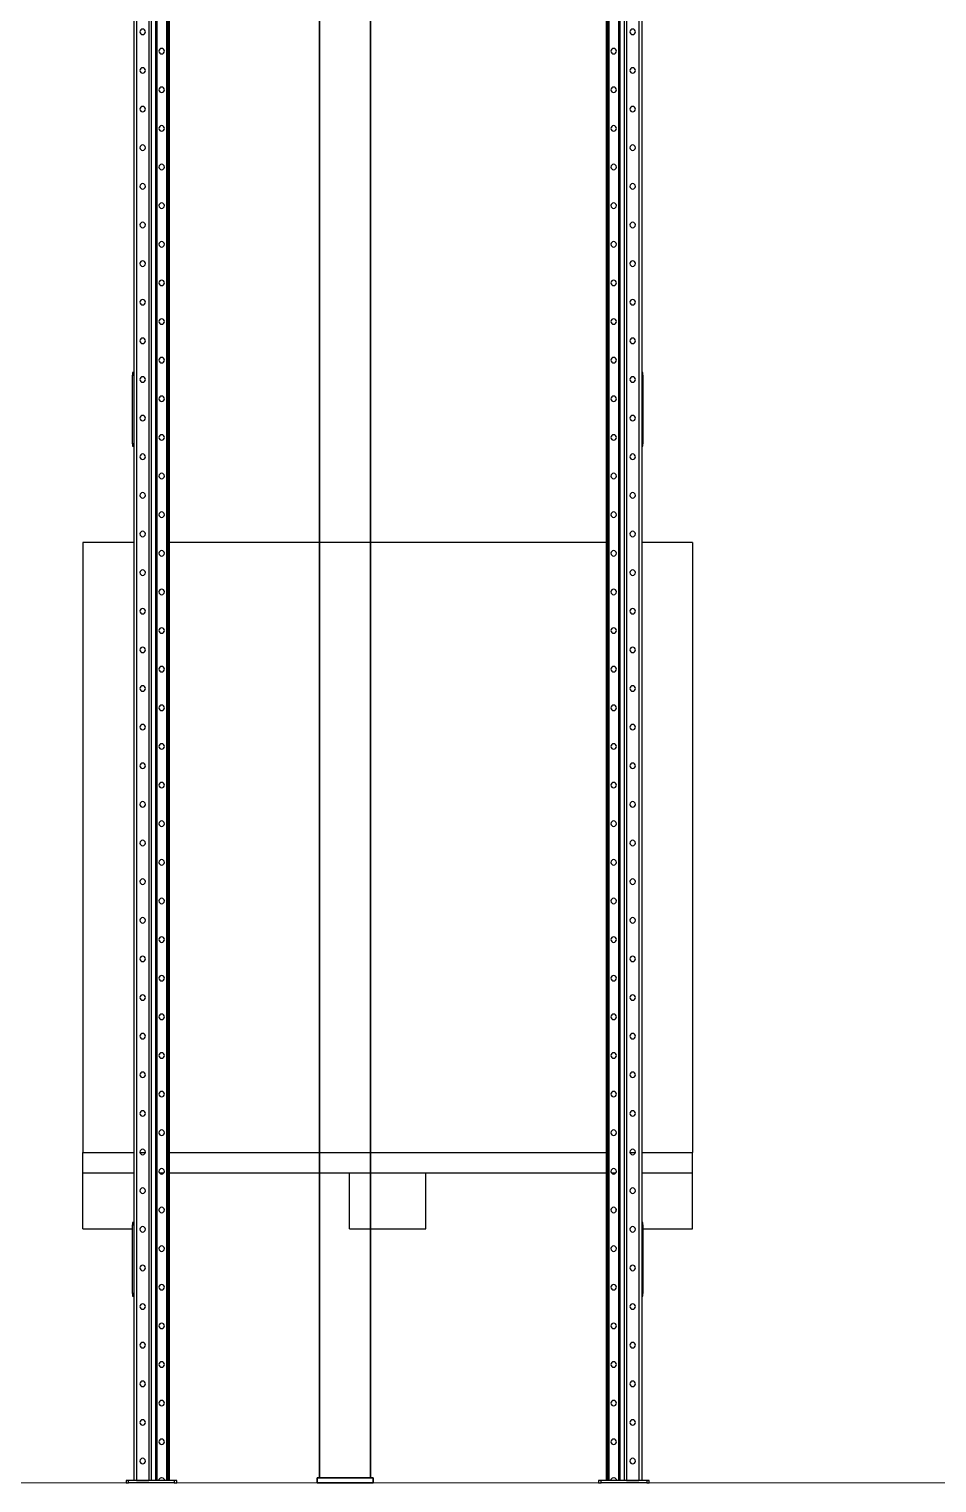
# Model space of a CAD drawing. Header units: millimetres. Extents: x 6622 to 532820, y 3370 to 359312.
# Drawn here: x 471394 to 473181, y 346355 to 349216 of the extents above; entities that cross this region are included whole.
import ezdxf

# ---------------------------------------------------------------- set-up
doc = ezdxf.new("R2010")
doc.units = ezdxf.units.MM
doc.layers.add('WA', color=4, linetype='Continuous', lineweight=15)

# ---------------------------------------------------------------- blocks, each defined once
blk = doc.blocks.new('A$C3E973D8C')
at = {"color": 2, "linetype": 'Continuous', "lineweight": 25}
for p, q in [((100, 8624.1), (100, 112.1)), ((105.5, 8624.1), (105.5, 112.1)), ((129.9, 8624.1), (129.9, 112.1)), ((134.6, 8624.1), (134.6, 112.1)), ((143.1, 8624.1), (143.1, 112.1)), ((145.7, 8624.1), (145.7, 112.1)), ((164.5, 8624.1), (164.5, 112.1)), ((167.5, 8624.1), (167.5, 112.1)), ((170, 8624.1), (170, 112.1)), ((1030, 5560.1), (1030, 112.1)), ((1032.5, 5560.1), (1032.5, 112.1)), ((1035.5, 5560.1), (1035.5, 112.1)), ((1054.3, 5560.1), (1054.3, 112.1)), ((1056.9, 5560.1), (1056.9, 112.1)), ((1065.4, 5560.1), (1065.4, 112.1)), ((1070.1, 5560.1), (1070.1, 112.1)), ((1094.5, 5560.1), (1094.5, 112.1)), ((1100, 5560.1), (1100, 112.1)), ((98, 2291.6), (100, 2291.6)), ((98, 2286.6), (98, 2291.6)), ((1100, 2291.6), (1102, 2291.6)), ((1102, 2291.6), (1102, 2286.6)), ((100, 2286.6), (98, 2286.6)), ((98, 2286.6), (98, 2151.6)), ((1102, 2286.6), (1100, 2286.6)), ((1102, 2151.6), (1102, 2286.6)), ((98, 2151.6), (100, 2151.6)), ((98, 2146.6), (98, 2151.6)), ((100, 2146.6), (98, 2146.6)), ((1100, 2151.6), (1102, 2151.6)), ((1102, 2146.6), (1100, 2146.6)), ((1102, 2151.6), (1102, 2146.6)), ((0, 1957.1), (0, 757.1)), ((0, 1957.1), (100, 1957.1)), ((170, 1957.1), (1030, 1957.1)), ((1100, 1957.1), (1200, 1957.1)), ((1200, 1957.1), (1200, 757.1)), ((0, 717.1), (0, 757.1)), ((100, 757.1), (0, 757.1)), ((123, 757.1), (112.4, 757.1)), ((1030, 757.1), (170, 757.1)), ((1087.6, 757.1), (1077, 757.1)), ((1200, 757.1), (1100, 757.1)), ((1200, 717.1), (1200, 757.1)), ((100, 717.1), (0, 717.1)), ((0, 607.1), (0, 717.1)), ((159.6, 717.1), (150.6, 717.1)), ((1030, 717.1), (170, 717.1)), ((675, 717.1), (525, 717.1)), ((525, 607.1), (525, 717.1)), ((675, 607.1), (675, 717.1)), ((1049.4, 717.1), (1040.4, 717.1)), ((1200, 717.1), (1100, 717.1)), ((1200, 607.1), (1200, 717.1)), ((150, 642.3), (150, 645.9)), ((1050, 642.3), (1050, 645.9)), ((98, 607.1), (0, 607.1)), ((98, 619.6), (100, 619.6)), ((98, 614.6), (98, 619.6)), ((100, 614.6), (98, 614.6)), ((98, 614.6), (98, 479.6)), ((675, 607.1), (525, 607.1)), ((1100, 619.6), (1102, 619.6)), ((1102, 614.6), (1100, 614.6)), ((1102, 619.6), (1102, 614.6)), ((1102, 479.6), (1102, 614.6)), ((1200, 607.1), (1102, 607.1)), ((98, 479.6), (100, 479.6)), ((98, 474.6), (98, 479.6)), ((100, 474.6), (98, 474.6)), ((1100, 479.6), (1102, 479.6)), ((1102, 474.6), (1100, 474.6)), ((1102, 479.6), (1102, 474.6)), ((85, 107.1), (85, 112.1)), ((85, 112.1), (90, 112.1)), ((90, 107.1), (85, 107.1)), ((90, 112.1), (90, 107.1)), ((90, 112.1), (180, 112.1)), ((90, 107.1), (180, 107.1)), ((129.9, 112.1), (105.5, 112.1)), ((180, 107.1), (180, 112.1)), ((180, 112.1), (185, 112.1)), ((185, 107.1), (180, 107.1)), ((185, 112.1), (185, 107.1)), ((1015, 107.1), (1015, 112.1)), ((1015, 112.1), (1020, 112.1)), ((1020, 107.1), (1015, 107.1)), ((1020, 112.1), (1020, 107.1)), ((1020, 112.1), (1110, 112.1)), ((1020, 107.1), (1110, 107.1)), ((1094.5, 112.1), (1070.1, 112.1)), ((1110, 107.1), (1110, 112.1)), ((1110, 112.1), (1115, 112.1)), ((1115, 107.1), (1110, 107.1)), ((1115, 112.1), (1115, 107.1))]:
    blk.add_line(p, q, dxfattribs=at)
for centre in [(117.7, 2962.1), (1082.3, 2962.1), (155.1, 2924.1), (1044.9, 2924.1), (117.7, 2886.1), (1082.3, 2886.1), (155.1, 2848.1), (1044.9, 2848.1), (117.7, 2810.1), (1082.3, 2810.1), (155.1, 2772.1), (1044.9, 2772.1), (117.7, 2734.1), (1082.3, 2734.1), (155.1, 2696.1), (1044.9, 2696.1), (117.7, 2658.1), (1082.3, 2658.1), (155.1, 2620.1), (1044.9, 2620.1), (117.7, 2582.1), (1082.3, 2582.1), (155.1, 2544.1), (1044.9, 2544.1), (117.7, 2506.1), (1082.3, 2506.1), (155.1, 2468.1), (1044.9, 2468.1), (117.7, 2430.1), (1082.3, 2430.1), (155.1, 2392.1), (1044.9, 2392.1), (117.7, 2354.1), (1082.3, 2354.1), (155.1, 2316.1), (1044.9, 2316.1), (117.7, 2278.1), (1082.3, 2278.1), (155.1, 2240.1), (1044.9, 2240.1), (117.7, 2202.1), (1082.3, 2202.1), (155.1, 2164.1), (1044.9, 2164.1), (117.7, 2126.1), (1082.3, 2126.1), (155.1, 2088.1), (1044.9, 2088.1), (117.7, 2050.1), (1082.3, 2050.1), (155.1, 2012.1), (1044.9, 2012.1), (117.7, 1974.1), (1082.3, 1974.1), (155.1, 1936.1), (1044.9, 1936.1), (117.7, 1898.1), (1082.3, 1898.1), (155.1, 1860.1), (1044.9, 1860.1), (117.7, 1822.1), (1082.3, 1822.1), (155.1, 1784.1), (1044.9, 1784.1), (117.7, 1746.1), (1082.3, 1746.1), (155.1, 1708.1), (1044.9, 1708.1), (117.7, 1670.1), (1082.3, 1670.1), (155.1, 1632.1), (1044.9, 1632.1), (117.7, 1594.1), (1082.3, 1594.1), (155.1, 1556.1), (1044.9, 1556.1), (117.7, 1518.1), (1082.3, 1518.1), (155.1, 1480.1), (1044.9, 1480.1), (117.7, 1442.1), (1082.3, 1442.1), (155.1, 1404.1), (1044.9, 1404.1), (117.7, 1366.1), (1082.3, 1366.1), (155.1, 1328.1), (1044.9, 1328.1), (117.7, 1290.1), (1082.3, 1290.1), (155.1, 1252.1), (1044.9, 1252.1), (117.7, 1214.1), (1082.3, 1214.1), (155.1, 1176.1), (1044.9, 1176.1), (117.7, 1138.1), (1082.3, 1138.1), (155.1, 1100.1), (1044.9, 1100.1), (117.7, 1062.1), (1082.3, 1062.1), (155.1, 1024.1), (1044.9, 1024.1), (117.7, 986.1), (1082.3, 986.1), (155.1, 948.1), (1044.9, 948.1), (117.7, 910.1), (1082.3, 910.1), (155.1, 872.1), (1044.9, 872.1), (117.7, 834.1), (1082.3, 834.1), (155.1, 796.1), (1044.9, 796.1), (117.7, 758.1), (1082.3, 758.1), (155.1, 720.1), (1044.9, 720.1), (117.7, 682.1), (1082.3, 682.1), (155.1, 644.1), (1044.9, 644.1), (117.7, 606.1), (1082.3, 606.1), (155.1, 568.1), (1044.9, 568.1), (117.7, 530.1), (1082.3, 530.1), (155.1, 492.1), (1044.9, 492.1), (117.7, 454.1), (1082.3, 454.1), (155.1, 416.1), (1044.9, 416.1), (117.7, 378.1), (1082.3, 378.1), (155.1, 340.1), (1044.9, 340.1), (117.7, 302.1), (1082.3, 302.1), (155.1, 264.1), (1044.9, 264.1), (117.7, 226.1), (1082.3, 226.1), (155.1, 188.1), (1044.9, 188.1), (117.7, 150.1), (1082.3, 150.1)]:
    blk.add_circle(centre, 5.4, dxfattribs=at)
for centre in [(155.1, 112.1), (1044.9, 112.1)]:
    blk.add_arc(centre, 5.4, 0, 180, dxfattribs=at)
blk = doc.blocks.new('A$C5B57755A')
at = {"color": 3, "linetype": 'Continuous', "lineweight": 35}
for p, q in [((5, 8910), (5, 10)), ((105, 8910), (105, 10)), ((0, 0), (0, 10)), ((0, 10), (110, 10)), ((110, 0), (110, 10)), ((0, 0), (110, 0))]:
    blk.add_line(p, q, dxfattribs=at)

msp = doc.modelspace()

# ---------------------------------------------------------------- linework, layer by layer
at = {"layer": 'WA'}
msp.add_line((529050, 346355.221), (385050, 346355.221), dxfattribs=at)

# ---------------------------------------------------------------- block references
at = {"extrusion": (0, 0, -1), "zscale": -1}
msp.add_blockref('A$C3E973D8C', (-472700, 346248.121), dxfattribs=at)
at = {"color": 3}
msp.add_blockref('A$C5B57755A', (471961.128, 346355.221), dxfattribs=at)

doc.saveas('drawing.dxf')
